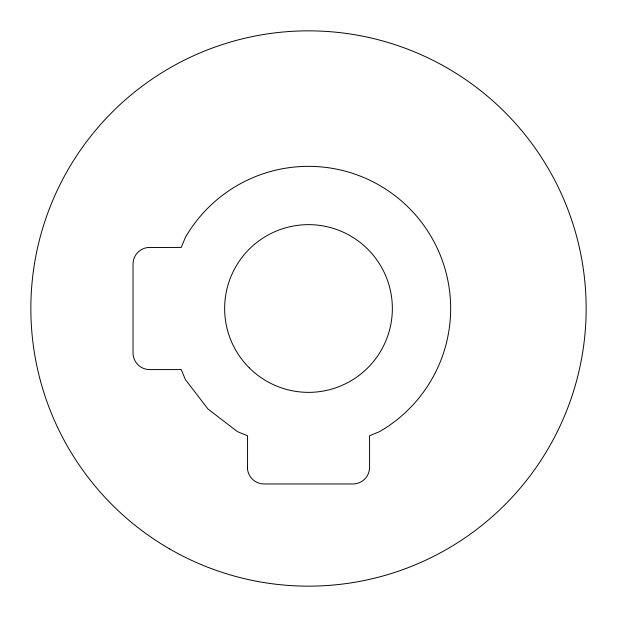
<?xml version="1.0" encoding="UTF-8"?>
<svg xmlns="http://www.w3.org/2000/svg" width="617" height="617" viewBox="0 0 617 617"><rect width="100%" height="100%" fill="white"/><g stroke="black" fill="none" stroke-linecap="round" stroke-linejoin="round"><path stroke-width="0.93" d="M247.417 467.316L247.556 469.491A16.659 16.659 0 0 0 264.076 483.975L352.924 483.975A16.659 16.659 0 0 0 369.583 467.316L369.583 435.749L379.578 431.615A142.157 142.157 0 0 0 409.017 207.983A142.157 142.157 0 0 0 185.385 237.422L181.251 247.417L147.509 247.556A16.659 16.659 0 0 0 133.025 264.076L133.025 352.924A16.659 16.659 0 0 0 149.684 369.583L181.251 369.583L185.385 379.578L207.983 409.017L237.422 431.615L247.556 435.81L247.556 469.491M249.206 367.794A83.85 83.85 0 0 0 389.497 330.203A83.85 83.85 0 0 0 286.797 227.503A83.85 83.85 0 0 0 249.206 367.794M169.675 548.953A277.65 277.65 0 0 0 586.15 308.5A277.65 277.65 0 0 0 169.675 68.047A277.65 277.65 0 0 0 169.675 548.953"/></g></svg>
